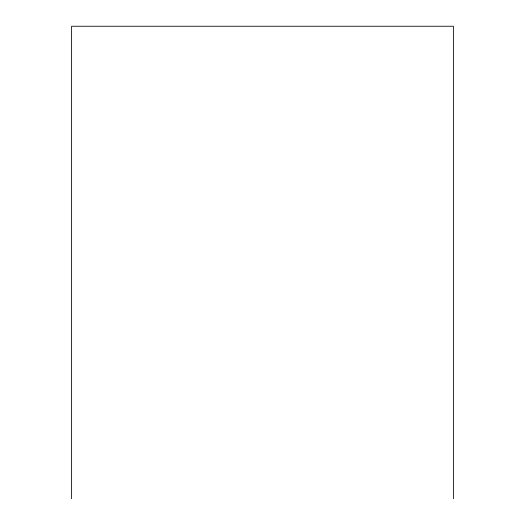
<?xml version="1.0" encoding="UTF-8"?>
<svg xmlns="http://www.w3.org/2000/svg" width="525" height="525" viewBox="0 0 525 525"><rect width="100%" height="100%" fill="white"/><g stroke="black" fill="none" stroke-linecap="round" stroke-linejoin="round"><path stroke-width="0.79" d="M453.39 498.75L453.39 26.25L71.61 26.25L71.61 498.75"/></g></svg>
